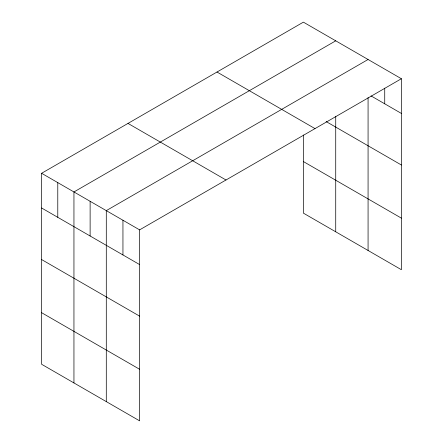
<?xml version="1.0" encoding="UTF-8"?>
<svg xmlns="http://www.w3.org/2000/svg" width="443" height="443" viewBox="0 0 443 443"><rect width="100%" height="100%" fill="white"/><g stroke="black" fill="none" stroke-linecap="round" stroke-linejoin="round"><path stroke-width="0.66" d="M401.391 78.732L139.611 229.867L139.611 420.85L41.609 364.268L41.609 173.285L303.389 22.15L401.391 78.732L401.391 269.715L303.389 213.133L303.389 134.993M368.072 97.587L368.072 250.478M335.728 40.822L73.948 191.957L73.948 382.94M368.072 59.495L106.292 210.63L106.292 401.613M371.046 95.915L401.391 113.43M326.148 121.565L401.391 165.006M217.004 72.026L315.001 128.608M303.389 161.562L401.391 218.139M127.999 123.414L225.996 179.991M41.609 173.285L139.611 229.867M41.609 207.988L139.611 264.571M41.609 259.559L139.611 316.141M41.609 312.697L139.611 369.279M384.729 88.163L384.729 103.812M335.728 116.238L335.728 231.805M122.949 220.249L122.949 254.952M90.123 201.294L90.123 235.997M57.778 182.621L57.778 217.325"/></g></svg>
